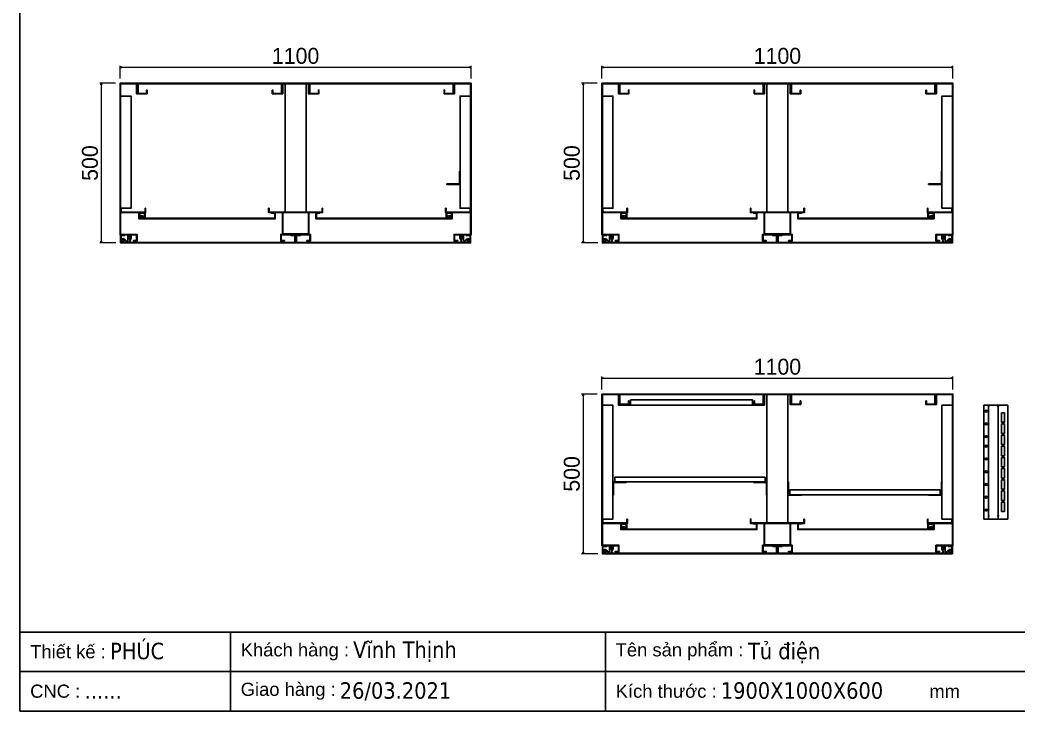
# Model space of a CAD drawing. Header units: millimetres. Extents: x 0 to 6126, y 0 to 4331.
# Drawn here: x 0 to 3129, y 0 to 2166 of the extents above; entities that cross this region are included whole.
import ezdxf
from ezdxf.enums import TextEntityAlignment as Align

# ---------------------------------------------------------------- set-up
doc = ezdxf.new("R2010")
doc.units = ezdxf.units.MM
for name, color, linetype in [('CNC', 7, 'Continuous'), ('DIM', 253, 'Continuous'), ('Ghi chu', 7, 'Continuous')]:
    doc.layers.add(name, color=color, linetype=linetype)
doc.styles.add('Arial', font='arial.ttf')
doc.styles.add('Tahoma (Input Text)', font='tahoma.ttf')
doc.dimstyles.new('CNC', dxfattribs={"dimtxt": 50, "dimasz": 5, "dimexe": 5, "dimexo": 15, "dimgap": 10, "dimtad": 1, "dimdec": 0, "dimtxsty": 'Standard', "dimblk": 'OPEN30', "dimcen": 10, "dimclrd": 5, "dimclre": 5, "dimclrt": 3, "dimazin": 3, "dimtfac": 1, "dimtdec": 0, "dimtmove": 0, "dimatfit": 3, "dimldrblk": 'ARCHTICK', "dimlwd": 9, "dimlwe": 9})

# ---------------------------------------------------------------- blocks, each defined once
blk = doc.blocks.new('HL011-1-4')
h = blk.add_hatch()
h.set_pattern_fill('ANSI31', color=2, scale=0.5, style=0)
h.paths.add_polyline_path([(2.5, 0), (8.5, 0), (8.5, 12), (2.5, 12)])
at = {"color": 1}
for p, q in [((7, 23.5), (0, 10)), ((0, 0), (0, 10)), ((11, 0), (0, 0)), ((7, 23.5), (26, 23.5)), ((11, 0), (11, 19.5)), ((11, 19.5), (17, 19.5)), ((17, 19.5), (21.2, 13.9))]:
    blk.add_line(p, q, dxfattribs=at)
at = {"color": 2}
blk.add_lwpolyline([(2.5, 0), (2.5, 12), (8.5, 12), (8.5, 0)], dxfattribs=at)
at = {"color": 1}
blk.add_lwpolyline([(5.7, 21), (3, 21), (3, 23.5), (7, 23.5)], dxfattribs=at)
blk.add_circle((26, 17.5), 3.5, dxfattribs=at)
blk.add_arc((26, 17.5), 6, 216.8699, 90, dxfattribs=at)
blk = doc.blocks.new('*D4')
at = {"color": 0, "linetype": 'ByBlock', "lineweight": -2}
for p, q in [((1824.7, 2017.3), (1829.7, 2018.6)), ((1829.7, 2015.9), (1824.7, 2017.3)), ((1824.7, 2017.3), (1829.7, 2017.3)), ((2919.7, 2018.6), (2924.7, 2017.3)), ((2924.7, 2017.3), (2919.7, 2015.9)), ((2924.7, 2017.3), (2919.7, 2017.3))]:
    blk.add_line(p, q, dxfattribs=at)
at = {"layer": 'Defpoints', "color": 0, "ltscale": 3, "transparency": 16777216}
for p in [(2924.7, 2017.3), (1824.7, 1967.2), (2924.7, 1967.2)]:
    blk.add_point(p, dxfattribs=at)
at = {"layer": 'DIM', "color": 5, "lineweight": 9, "ltscale": 3, "transparency": 16777216}
for p, q in [((1824.7, 1982.2), (1824.7, 2022.3)), ((1829.7, 2017.3), (2919.7, 2017.3)), ((2924.7, 1982.2), (2924.7, 2022.3))]:
    blk.add_line(p, q, dxfattribs=at)
at = {"layer": 'DIM', "color": 3, "ltscale": 3, "transparency": 16777216, "insert": (2374.7, 2052.8), "char_height": 50, "attachment_point": 5}
blk.add_mtext('1100', dxfattribs=at)
blk = doc.blocks.new('_ArchTick')
at = {"color": 0, "const_width": 0.15}
blk.add_lwpolyline([(-0.5, -0.5), (0.5, 0.5)], dxfattribs=at)
blk = doc.blocks.new('_Open30')
at = {"color": 0, "linetype": 'ByBlock', "lineweight": -2}
for p, q in [((-1, 0.27), (0, 0)), ((0, 0), (-1, -0.27)), ((0, 0), (-1, 0))]:
    blk.add_line(p, q, dxfattribs=at)
blk = doc.blocks.new('*D5')
at = {"color": 0, "linetype": 'ByBlock', "lineweight": -2}
for p, q in [((1764.4, 1962.2), (1765.8, 1967.2)), ((1765.8, 1967.2), (1767.1, 1962.2)), ((1765.8, 1967.2), (1765.8, 1962.2)), ((1765.8, 1467.2), (1764.4, 1472.2)), ((1767.1, 1472.2), (1765.8, 1467.2)), ((1765.8, 1467.2), (1765.8, 1472.2))]:
    blk.add_line(p, q, dxfattribs=at)
at = {"layer": 'Defpoints', "color": 0, "ltscale": 3, "transparency": 16777216}
for p in [(1824.7, 1967.2), (1765.8, 1467.2), (1826.2, 1467.2)]:
    blk.add_point(p, dxfattribs=at)
at = {"layer": 'DIM', "color": 5, "lineweight": 9, "ltscale": 3, "transparency": 16777216}
for p, q in [((1809.7, 1967.2), (1760.8, 1967.2)), ((1765.8, 1962.2), (1765.8, 1472.2)), ((1811.2, 1467.2), (1760.8, 1467.2))]:
    blk.add_line(p, q, dxfattribs=at)
at = {"layer": 'DIM', "color": 3, "ltscale": 3, "transparency": 16777216, "insert": (1730.2, 1717.2), "char_height": 50, "attachment_point": 5, "rotation": 90}
blk.add_mtext('500', dxfattribs=at)
blk = doc.blocks.new('HL036-1-2')
at = {"layer": 'Ghi chu', "color": 1}
for p, q in [((-3, 17.8), (-18.9, 17.8)), ((-18.9, 15.8), (-18.9, 17.8)), ((-12.1, 15.8), (-18.9, 15.8)), ((-16.4, 1), (-16.4, 14)), ((-15.6, 15), (-3.9, 17.7)), ((0, 0), (-15.4, 0)), ((-14.4, 3), (-14.4, 11.9)), ((0, 2), (-13.4, 2)), ((-13.1, 12.8), (-4.3, 9.8)), ((-6.2, 2), (-6.2, 0)), ((-1.2, 2), (-1.2, 0)), ((0, 0), (0, 2))]:
    blk.add_line(p, q, dxfattribs=at)
for radius in [4.1, 2.1]:
    blk.add_circle((-3, 13.7), radius, dxfattribs=at)
for centre, start, end in [((-15.4, 14), 102.9616, 180), ((-15.4, 1), 180, 270), ((-13.4, 11.9), 71.3254, 180), ((-13.4, 3), 180, 270)]:
    blk.add_arc(centre, 1, start, end, dxfattribs=at)
blk = doc.blocks.new('*D9')
at = {"color": 0, "linetype": 'ByBlock', "lineweight": -2}
for p, q in [((314.1, 2017.3), (319.1, 2018.6)), ((319.1, 2015.9), (314.1, 2017.3)), ((314.1, 2017.3), (319.1, 2017.3)), ((1409.1, 2018.6), (1414.1, 2017.3)), ((1414.1, 2017.3), (1409.1, 2015.9)), ((1414.1, 2017.3), (1409.1, 2017.3))]:
    blk.add_line(p, q, dxfattribs=at)
at = {"layer": 'Defpoints', "color": 0, "ltscale": 3, "transparency": 16777216}
for p in [(1414.1, 2017.3), (314.1, 1967.2), (1414.1, 1967.2)]:
    blk.add_point(p, dxfattribs=at)
at = {"layer": 'DIM', "color": 5, "lineweight": 9, "ltscale": 3, "transparency": 16777216}
for p, q in [((314.1, 1982.2), (314.1, 2022.3)), ((319.1, 2017.3), (1409.1, 2017.3)), ((1414.1, 1982.2), (1414.1, 2022.3))]:
    blk.add_line(p, q, dxfattribs=at)
at = {"layer": 'DIM', "color": 3, "ltscale": 3, "transparency": 16777216, "insert": (864.1, 2052.8), "char_height": 50, "attachment_point": 5}
blk.add_mtext('1100', dxfattribs=at)
blk = doc.blocks.new('*D10')
at = {"color": 0, "linetype": 'ByBlock', "lineweight": -2}
for p, q in [((253.8, 1962.2), (255.1, 1967.2)), ((255.1, 1967.2), (256.5, 1962.2)), ((255.1, 1967.2), (255.1, 1962.2)), ((255.1, 1467.2), (253.8, 1472.2)), ((256.5, 1472.2), (255.1, 1467.2)), ((255.1, 1467.2), (255.1, 1472.2))]:
    blk.add_line(p, q, dxfattribs=at)
at = {"layer": 'Defpoints', "color": 0, "ltscale": 3, "transparency": 16777216}
for p in [(314.1, 1967.2), (255.1, 1467.2), (315.6, 1467.2)]:
    blk.add_point(p, dxfattribs=at)
at = {"layer": 'DIM', "color": 5, "lineweight": 9, "ltscale": 3, "transparency": 16777216}
for p, q in [((299.1, 1967.2), (250.1, 1967.2)), ((255.1, 1962.2), (255.1, 1472.2)), ((300.6, 1467.2), (250.1, 1467.2))]:
    blk.add_line(p, q, dxfattribs=at)
at = {"layer": 'DIM', "color": 3, "ltscale": 3, "transparency": 16777216, "insert": (219.6, 1717.2), "char_height": 50, "attachment_point": 5, "rotation": 90}
blk.add_mtext('500', dxfattribs=at)
blk = doc.blocks.new('*D11')
at = {"color": 0, "linetype": 'ByBlock', "lineweight": -2}
for p, q in [((1824.7, 1043.2), (1829.7, 1044.5)), ((1829.7, 1041.9), (1824.7, 1043.2)), ((1824.7, 1043.2), (1829.7, 1043.2)), ((2919.7, 1044.5), (2924.7, 1043.2)), ((2924.7, 1043.2), (2919.7, 1041.9)), ((2924.7, 1043.2), (2919.7, 1043.2))]:
    blk.add_line(p, q, dxfattribs=at)
at = {"layer": 'Defpoints', "color": 0, "ltscale": 3, "transparency": 16777216}
for p in [(2924.7, 1043.2), (1824.7, 993.1), (2924.7, 993.1)]:
    blk.add_point(p, dxfattribs=at)
at = {"layer": 'DIM', "color": 5, "lineweight": 9, "ltscale": 3, "transparency": 16777216}
for p, q in [((1824.7, 1008.1), (1824.7, 1048.2)), ((1829.7, 1043.2), (2919.7, 1043.2)), ((2924.7, 1008.1), (2924.7, 1048.2))]:
    blk.add_line(p, q, dxfattribs=at)
at = {"layer": 'DIM', "color": 3, "ltscale": 3, "transparency": 16777216, "insert": (2374.7, 1078.7), "char_height": 50, "attachment_point": 5}
blk.add_mtext('1100', dxfattribs=at)
blk = doc.blocks.new('*D12')
at = {"color": 0, "linetype": 'ByBlock', "lineweight": -2}
for p, q in [((1764.4, 988.1), (1765.8, 993.1)), ((1765.8, 993.1), (1767.1, 988.1)), ((1765.8, 993.1), (1765.8, 988.1)), ((1765.8, 493.1), (1764.4, 498.1)), ((1767.1, 498.1), (1765.8, 493.1)), ((1765.8, 493.1), (1765.8, 498.1))]:
    blk.add_line(p, q, dxfattribs=at)
at = {"layer": 'Defpoints', "color": 0, "ltscale": 3, "transparency": 16777216}
for p in [(1824.7, 993.1), (1765.8, 493.1), (1826.2, 493.1)]:
    blk.add_point(p, dxfattribs=at)
at = {"layer": 'DIM', "color": 5, "lineweight": 9, "ltscale": 3, "transparency": 16777216}
for p, q in [((1809.7, 993.1), (1760.8, 993.1)), ((1765.8, 988.1), (1765.8, 498.1)), ((1811.2, 493.1), (1760.8, 493.1))]:
    blk.add_line(p, q, dxfattribs=at)
at = {"layer": 'DIM', "color": 3, "ltscale": 3, "transparency": 16777216, "insert": (1730.2, 743.1), "char_height": 50, "attachment_point": 5, "rotation": 90}
blk.add_mtext('500', dxfattribs=at)
blk = doc.blocks.new('khungtenAsean2')
at = {"color": 7}
for p, q in [((2970, -1980), (0, -1980)), ((320, -1980), (320, -2100)), ((890, -1980), (890, -2100)), ((2020, -2040), (0, -2040))]:
    blk.add_line(p, q, dxfattribs=at)
blk.add_lwpolyline([(0, 0), (2970, 0), (2970, -2100), (0, -2100)], close=True, dxfattribs=at)
at = {"color": 2, "char_height": 20, "width": 917.634, "attachment_point": 4, "style": 'Arial'}
for s, insert in [('  Thiết kế :', (0, -2010)), ('  Khách hàng :', (320, -2010)), ('  Tên sản phẩm :', (890, -2010)), ('  CNC :', (0, -2070)), ('  Giao hàng :', (320, -2070)), ('  Kích thước :', (890, -2070)), ('mm', (1382.3, -2070))]:
    blk.add_mtext(s, dxfattribs=dict(at, insert=insert))
at = {"color": 1, "style": 'Tahoma (Input Text)', "flags": 8}
for tag, p in [('#01', (137.1, -2021.3)), ('#03', (506.6, -2019.3)), ('#05', (1106.6, -2021.3)), ('#07', (1834.7, -2021.3)), ('#09', (2146.7, -2021.3)), ('#02', (98.5, -2081.3)), ('#04', (486.1, -2081.3)), ('#06', (1065.3, -2081.3)), ('#08', (1817.4, -2081.3)), ('#10', (2146.7, -2081.3))]:
    blk.add_attdef(tag, p, '', height=25, dxfattribs=at)
blk.add_attdef('#11', text='', height=25, dxfattribs=at).set_placement((2915, -2067.3), align=Align.CENTER)
blk = doc.blocks.new('f3daunguoc')
at = {"layer": 'CNC', "color": 2, "lineweight": -3}
blk.add_circle((0, 0), 1.5, dxfattribs=at)
blk = doc.blocks.new('f2dauxuoi')
at = {"layer": 'CNC', "color": 2, "lineweight": -3}
blk.add_circle((0, 0), 1, dxfattribs=at)

msp = doc.modelspace()

# ---------------------------------------------------------------- linework, layer by layer
at = {"color": 7}
for p, q in [((3022, 958.1), (3097, 958.1)), ((3022, 601.6), (3022, 958.1)), ((3037, 601.6), (3037, 958.1)), ((3067, 601.6), (3067, 958.1)), ((3097, 958.1), (3097, 601.6)), ((3097, 601.6), (3022, 601.6))]:
    msp.add_line(p, q, dxfattribs=at)
for points in [[(355.6, 1472.7), (367.1, 1472.7), (367.1, 1493.7), (315.6, 1493.7), (315.6, 1965.7), (365.6, 1965.7), (365.6, 1934.2), (398.6, 1934.2), (398.6, 1945.7), (397.1, 1945.7), (397.1, 1935.7), (367.1, 1935.7), (367.1, 1967.2), (314.1, 1967.2), (314.1, 1492.2), (365.6, 1492.2), (365.6, 1474.2), (355.6, 1474.2)], [(1372.6, 1472.7), (1361.1, 1472.7), (1361.1, 1493.7), (1412.6, 1493.7), (1412.6, 1965.7), (1362.6, 1965.7), (1362.6, 1934.2), (1329.6, 1934.2), (1329.6, 1945.7), (1331.1, 1945.7), (1331.1, 1935.7), (1361.1, 1935.7), (1361.1, 1967.2), (1414.1, 1967.2), (1414.1, 1492.2), (1362.6, 1492.2), (1362.6, 1474.2), (1372.6, 1474.2)], [(1866.2, 1472.7), (1877.7, 1472.7), (1877.7, 1493.7), (1826.2, 1493.7), (1826.2, 1965.7), (1876.2, 1965.7), (1876.2, 1934.2), (1909.2, 1934.2), (1909.2, 1945.7), (1907.7, 1945.7), (1907.7, 1935.7), (1877.7, 1935.7), (1877.7, 1967.2), (1824.7, 1967.2), (1824.7, 1492.2), (1876.2, 1492.2), (1876.2, 1474.2), (1866.2, 1474.2)], [(2883.2, 1472.7), (2871.7, 1472.7), (2871.7, 1493.7), (2923.2, 1493.7), (2923.2, 1965.7), (2873.2, 1965.7), (2873.2, 1934.2), (2840.2, 1934.2), (2840.2, 1945.7), (2841.7, 1945.7), (2841.7, 1935.7), (2871.7, 1935.7), (2871.7, 1967.2), (2924.7, 1967.2), (2924.7, 1492.2), (2873.2, 1492.2), (2873.2, 1474.2), (2883.2, 1474.2)], [(329.1, 1489.7), (317.1, 1489.7), (317.1, 1468.7), (861.6, 1468.7), (861.6, 1489.7), (849.6, 1489.7), (849.6, 1491.2), (863.1, 1491.2), (863.1, 1467.2), (315.6, 1467.2), (315.6, 1491.2), (329.1, 1491.2)], [(1399.1, 1489.7), (1411.1, 1489.7), (1411.1, 1468.7), (866.6, 1468.7), (866.6, 1489.7), (878.6, 1489.7), (878.6, 1491.2), (865.1, 1491.2), (865.1, 1467.2), (1412.6, 1467.2), (1412.6, 1491.2), (1399.1, 1491.2)], [(1839.7, 1489.7), (1827.7, 1489.7), (1827.7, 1468.7), (2372.2, 1468.7), (2372.2, 1489.7), (2360.2, 1489.7), (2360.2, 1491.2), (2373.7, 1491.2), (2373.7, 1467.2), (1826.2, 1467.2), (1826.2, 1491.2), (1839.7, 1491.2)], [(2909.7, 1489.7), (2921.7, 1489.7), (2921.7, 1468.7), (2377.2, 1468.7), (2377.2, 1489.7), (2389.2, 1489.7), (2389.2, 1491.2), (2375.7, 1491.2), (2375.7, 1467.2), (2923.2, 1467.2), (2923.2, 1491.2), (2909.7, 1491.2)], [(1866.2, 498.6), (1877.7, 498.6), (1877.7, 519.6), (1826.2, 519.6), (1826.2, 991.6), (1876.2, 991.6), (1876.2, 960.1), (1909.2, 960.1), (1909.2, 971.6), (1907.7, 971.6), (1907.7, 961.6), (1877.7, 961.6), (1877.7, 993.1), (1824.7, 993.1), (1824.7, 518.1), (1876.2, 518.1), (1876.2, 500.1), (1866.2, 500.1)], [(2883.2, 498.6), (2871.7, 498.6), (2871.7, 519.6), (2923.2, 519.6), (2923.2, 991.6), (2873.2, 991.6), (2873.2, 960.1), (2840.2, 960.1), (2840.2, 971.6), (2841.7, 971.6), (2841.7, 961.6), (2871.7, 961.6), (2871.7, 993.1), (2924.7, 993.1), (2924.7, 518.1), (2873.2, 518.1), (2873.2, 500.1), (2883.2, 500.1)], [(1839.7, 515.6), (1827.7, 515.6), (1827.7, 494.6), (2372.2, 494.6), (2372.2, 515.6), (2360.2, 515.6), (2360.2, 517.1), (2373.7, 517.1), (2373.7, 493.1), (1826.2, 493.1), (1826.2, 517.1), (1839.7, 517.1)], [(2909.7, 515.6), (2921.7, 515.6), (2921.7, 494.6), (2377.2, 494.6), (2377.2, 515.6), (2389.2, 515.6), (2389.2, 517.1), (2375.7, 517.1), (2375.7, 493.1), (2923.2, 493.1), (2923.2, 517.1), (2909.7, 517.1)]]:
    msp.add_lwpolyline(points, close=True, dxfattribs=at)
at = {"color": 7, "ltscale": 0.5}
for points in [[(368.6, 1936.7), (368.6, 1967.2), (821.2, 1967.2), (821.2, 1936.7), (819.7, 1936.7), (819.7, 1965.7), (370.1, 1965.7), (370.1, 1936.7)], [(1359.6, 1936.7), (1359.6, 1967.2), (907, 1967.2), (907, 1936.7), (908.5, 1936.7), (908.5, 1965.7), (1358.1, 1965.7), (1358.1, 1936.7)], [(1879.2, 1936.7), (1879.2, 1967.2), (2331.8, 1967.2), (2331.8, 1936.7), (2330.3, 1936.7), (2330.3, 1965.7), (1880.7, 1965.7), (1880.7, 1936.7)], [(2870.2, 1936.7), (2870.2, 1967.2), (2417.7, 1967.2), (2417.7, 1936.7), (2419.2, 1936.7), (2419.2, 1965.7), (2868.7, 1965.7), (2868.7, 1936.7)], [(899.1, 1472.7), (910.6, 1472.7), (910.6, 1493.7), (817.6, 1493.7), (817.6, 1472.7), (829.1, 1472.7), (829.1, 1474.2), (819.1, 1474.2), (819.1, 1492.2), (909.1, 1492.2), (909.1, 1474.2), (899.1, 1474.2)], [(2409.7, 1472.7), (2421.2, 1472.7), (2421.2, 1493.7), (2328.2, 1493.7), (2328.2, 1472.7), (2339.7, 1472.7), (2339.7, 1474.2), (2329.7, 1474.2), (2329.7, 1492.2), (2419.7, 1492.2), (2419.7, 1474.2), (2409.7, 1474.2)], [(1879.2, 962.6), (1879.2, 993.1), (2331.8, 993.1), (2331.8, 962.6), (2330.3, 962.6), (2330.3, 991.6), (1880.7, 991.6), (1880.7, 962.6)], [(2870.2, 962.6), (2870.2, 993.1), (2417.7, 993.1), (2417.7, 962.6), (2419.2, 962.6), (2419.2, 991.6), (2868.7, 991.6), (2868.7, 962.6)], [(2409.7, 498.6), (2421.2, 498.6), (2421.2, 519.6), (2328.2, 519.6), (2328.2, 498.6), (2339.7, 498.6), (2339.7, 500.1), (2329.7, 500.1), (2329.7, 518.1), (2419.7, 518.1), (2419.7, 500.1), (2409.7, 500.1)]]:
    msp.add_lwpolyline(points, close=True, dxfattribs=at)
at = {"color": 7, "ltscale": 3}
for points in [[(791.1, 1934.2), (791.1, 1934.2), (791.1, 1945.7), (792.6, 1945.7), (792.6, 1935.7), (822.6, 1935.7), (822.6, 1967.2), (905.6, 1967.2), (905.6, 1935.7), (935.6, 1935.7), (935.6, 1945.7), (937.1, 1945.7), (937.1, 1934.2), (937.1, 1934.2), (904.1, 1934.2), (904.1, 1965.7), (824.1, 1965.7), (824.1, 1934.2)], [(2301.7, 1934.2), (2301.7, 1934.2), (2301.7, 1945.7), (2303.2, 1945.7), (2303.2, 1935.7), (2333.2, 1935.7), (2333.2, 1967.2), (2416.2, 1967.2), (2416.2, 1935.7), (2446.2, 1935.7), (2446.2, 1945.7), (2447.7, 1945.7), (2447.7, 1934.2), (2447.7, 1934.2), (2414.7, 1934.2), (2414.7, 1965.7), (2334.7, 1965.7), (2334.7, 1934.2)], [(2301.7, 960.1), (2301.7, 960.1), (2301.7, 971.6), (2303.2, 971.6), (2303.2, 961.6), (2333.2, 961.6), (2333.2, 993.1), (2416.2, 993.1), (2416.2, 961.6), (2446.2, 961.6), (2446.2, 971.6), (2447.7, 971.6), (2447.7, 960.1), (2447.7, 960.1), (2414.7, 960.1), (2414.7, 991.6), (2334.7, 991.6), (2334.7, 960.1)]]:
    msp.add_lwpolyline(points, close=True, dxfattribs=at)
at = {"color": 252, "ltscale": 0.5}
for points in [[(831.1, 1965.7), (897.1, 1965.7), (897.1, 1563.7), (831.1, 1563.7)], [(2341.7, 1965.7), (2407.7, 1965.7), (2407.7, 1563.7), (2341.7, 1563.7)], [(315.6, 1575.7), (348.6, 1575.7), (348.6, 1927.2), (315.6, 1927.2)], [(1412.6, 1575.7), (1379.6, 1575.7), (1379.6, 1927.2), (1412.6, 1927.2)], [(1826.2, 1575.7), (1859.2, 1575.7), (1859.2, 1927.2), (1826.2, 1927.2)], [(2923.2, 1575.7), (2890.2, 1575.7), (2890.2, 1927.2), (2923.2, 1927.2)], [(1378.1, 1691.9), (1378.1, 1651.9), (1338.1, 1651.9), (1338.1, 1650.4), (1379.6, 1650.4), (1379.6, 1691.9)], [(2888.7, 1691.9), (2888.7, 1651.9), (2848.7, 1651.9), (2848.7, 1650.4), (2890.2, 1650.4), (2890.2, 1691.9)], [(2341.7, 991.6), (2407.7, 991.6), (2407.7, 589.6), (2341.7, 589.6)], [(1826.2, 601.6), (1859.2, 601.6), (1859.2, 958.1), (1826.2, 958.1)], [(2923.2, 601.6), (2890.2, 601.6), (2890.2, 958.1), (2923.2, 958.1)], [(1860.7, 676.3), (1860.7, 716.3), (1900.7, 716.3), (1900.7, 717.8), (1859.2, 717.8), (1859.2, 676.3)], [(2340.2, 676.3), (2340.2, 716.3), (2300.2, 716.3), (2300.2, 717.8), (2341.7, 717.8), (2341.7, 676.3)], [(2409.2, 717.8), (2409.2, 677.8), (2449.2, 677.8), (2449.2, 676.3), (2407.7, 676.3), (2407.7, 717.8)], [(2888.7, 717.8), (2888.7, 677.8), (2848.7, 677.8), (2848.7, 676.3), (2890.2, 676.3), (2890.2, 717.8)]]:
    msp.add_lwpolyline(points, close=True, dxfattribs=at)
at = {"color": 3, "ltscale": 0.5}
for points in [[(393.6, 1575.7), (393.6, 1562.2), (315.6, 1562.2), (315.6, 1575.7), (317.1, 1575.7), (317.1, 1563.7), (392.1, 1563.7), (392.1, 1575.7)], [(948.6, 1575.7), (948.6, 1562.2), (779.6, 1562.2), (779.6, 1575.7), (781.1, 1575.7), (781.1, 1563.7), (947.1, 1563.7), (947.1, 1575.7)], [(1334.6, 1575.7), (1334.6, 1562.2), (1412.6, 1562.2), (1412.6, 1575.7), (1411.1, 1575.7), (1411.1, 1563.7), (1336.1, 1563.7), (1336.1, 1575.7)], [(1904.2, 1575.7), (1904.2, 1562.2), (1826.2, 1562.2), (1826.2, 1575.7), (1827.7, 1575.7), (1827.7, 1563.7), (1902.7, 1563.7), (1902.7, 1575.7)], [(2459.2, 1575.7), (2459.2, 1562.2), (2290.2, 1562.2), (2290.2, 1575.7), (2291.7, 1575.7), (2291.7, 1563.7), (2457.7, 1563.7), (2457.7, 1575.7)], [(2845.2, 1575.7), (2845.2, 1562.2), (2923.2, 1562.2), (2923.2, 1575.7), (2921.7, 1575.7), (2921.7, 1563.7), (2846.7, 1563.7), (2846.7, 1575.7)], [(1904.2, 601.6), (1904.2, 588.1), (1826.2, 588.1), (1826.2, 601.6), (1827.7, 601.6), (1827.7, 589.6), (1902.7, 589.6), (1902.7, 601.6)], [(2459.2, 601.6), (2459.2, 588.1), (2290.2, 588.1), (2290.2, 601.6), (2291.7, 601.6), (2291.7, 589.6), (2457.7, 589.6), (2457.7, 601.6)], [(2845.2, 601.6), (2845.2, 588.1), (2923.2, 588.1), (2923.2, 601.6), (2921.7, 601.6), (2921.7, 589.6), (2846.7, 589.6), (2846.7, 601.6)]]:
    msp.add_lwpolyline(points, close=True, dxfattribs=at)
at = {"color": 6, "ltscale": 0.5}
for points in [[(788.6, 1561.9), (800.1, 1561.9), (800.1, 1542.9), (373.1, 1542.9), (373.1, 1561.9), (384.6, 1561.9), (384.6, 1560.4), (374.6, 1560.4), (374.6, 1544.4), (798.6, 1544.4), (798.6, 1560.4), (788.6, 1560.4)], [(939.6, 1561.9), (928.1, 1561.9), (928.1, 1542.9), (1355.1, 1542.9), (1355.1, 1561.9), (1343.6, 1561.9), (1343.6, 1560.4), (1353.6, 1560.4), (1353.6, 1544.4), (929.6, 1544.4), (929.6, 1560.4), (939.6, 1560.4)], [(2299.2, 1561.9), (2310.7, 1561.9), (2310.7, 1542.9), (1883.7, 1542.9), (1883.7, 1561.9), (1895.2, 1561.9), (1895.2, 1560.4), (1885.2, 1560.4), (1885.2, 1544.4), (2309.2, 1544.4), (2309.2, 1560.4), (2299.2, 1560.4)], [(2450.2, 1561.9), (2438.7, 1561.9), (2438.7, 1542.9), (2865.7, 1542.9), (2865.7, 1561.9), (2854.2, 1561.9), (2854.2, 1560.4), (2864.2, 1560.4), (2864.2, 1544.4), (2440.2, 1544.4), (2440.2, 1560.4), (2450.2, 1560.4)], [(2299.2, 587.8), (2310.7, 587.8), (2310.7, 568.8), (1883.7, 568.8), (1883.7, 587.8), (1895.2, 587.8), (1895.2, 586.3), (1885.2, 586.3), (1885.2, 570.3), (2309.2, 570.3), (2309.2, 586.3), (2299.2, 586.3)], [(2450.2, 587.8), (2438.7, 587.8), (2438.7, 568.8), (2865.7, 568.8), (2865.7, 587.8), (2854.2, 587.8), (2854.2, 586.3), (2864.2, 586.3), (2864.2, 570.3), (2440.2, 570.3), (2440.2, 586.3), (2450.2, 586.3)]]:
    msp.add_lwpolyline(points, close=True, dxfattribs=at)
at = {"color": 8}
for points in [[(904.1, 1562.2), (904.1, 1495.2), (824.1, 1495.2), (824.1, 1562.2), (822.6, 1562.2), (822.6, 1493.7), (905.6, 1493.7), (905.6, 1562.2)], [(2414.7, 1562.2), (2414.7, 1495.2), (2334.7, 1495.2), (2334.7, 1562.2), (2333.2, 1562.2), (2333.2, 1493.7), (2416.2, 1493.7), (2416.2, 1562.2)], [(1864.7, 732.8), (2336.2, 732.8), (2336.2, 717.8), (1864.7, 717.8)], [(2884.7, 677.8), (2413.2, 677.8), (2413.2, 692.8), (2884.7, 692.8)], [(2414.7, 588.1), (2414.7, 521.1), (2334.7, 521.1), (2334.7, 588.1), (2333.2, 588.1), (2333.2, 519.6), (2416.2, 519.6), (2416.2, 588.1)]]:
    msp.add_lwpolyline(points, close=True, dxfattribs=at)
msp.add_lwpolyline([(2296.7, 960.1), (2334.7, 960.1), (2334.7, 958.6), (1876.2, 958.6), (1876.2, 960.1), (1914.2, 960.1), (1914.2, 975.1), (2296.7, 975.1), (2296.7, 960.1)], dxfattribs=at)
at = {"color": 2}
for points in [[(3077.5, 934.9), (3086.5, 934.9), (3086.5, 904.9), (3077.5, 904.9)], [(3077.5, 899.9), (3086.5, 899.9), (3086.5, 869.9), (3077.5, 869.9)], [(3077.5, 864.9), (3086.5, 864.9), (3086.5, 834.9), (3077.5, 834.9)], [(3077.5, 829.9), (3086.5, 829.9), (3086.5, 799.9), (3077.5, 799.9)], [(3077.5, 794.9), (3086.5, 794.9), (3086.5, 764.9), (3077.5, 764.9)], [(3077.5, 759.9), (3086.5, 759.9), (3086.5, 729.9), (3077.5, 729.9)], [(3077.5, 724.9), (3086.5, 724.9), (3086.5, 694.9), (3077.5, 694.9)], [(3077.5, 689.9), (3086.5, 689.9), (3086.5, 659.9), (3077.5, 659.9)], [(3077.5, 654.9), (3086.5, 654.9), (3086.5, 624.9), (3077.5, 624.9)]]:
    msp.add_lwpolyline(points, close=True, dxfattribs=at)
for centre in [(3029.5, 939.9), (3029.5, 899.9), (3029.5, 859.9), (3029.5, 829.9), (3029.5, 789.9), (3029.5, 749.9), (3029.5, 709.9), (3029.5, 669.9), (3029.5, 629.9)]:
    msp.add_circle(centre, 3, dxfattribs=at)

# ---------------------------------------------------------------- block references
at = {"color": 7}
ref = msp.add_blockref('khungtenAsean2', (0, 4331.3), dxfattribs=dict(at, xscale=2.0625, yscale=2.0625, zscale=2.0625))
ref.add_attrib('#06', '1900X1000X600', (2197.2, 38.6), dxfattribs={"color": 1, "height": 51.562, "style": 'Tahoma (Input Text)'})
ref.add_attrib('#05', 'Tủ điện', (2282.4, 162.4), dxfattribs={"color": 1, "height": 51.56, "style": 'Tahoma (Input Text)'})
ref.add_attrib('#04', '26/03.2021', (1002.6, 38.6), dxfattribs={"color": 1, "height": 51.56, "style": 'Tahoma (Input Text)'})
ref.add_attrib('#03', 'Vĩnh Thịnh', (1044.8, 166.4), dxfattribs={"color": 1, "height": 51.56, "style": 'Tahoma (Input Text)'})
ref.add_attrib('#02', '......', (203.1, 38.6), dxfattribs={"color": 1, "height": 51.56, "style": 'Tahoma (Input Text)'})
ref.add_attrib('#01', 'PHÚC', (282.7, 162.4), dxfattribs={"color": 1, "height": 51.56, "style": 'Tahoma (Input Text)'})
at = {"color": 7, "rotation": 180}
for name, p in [('HL036-1-2', (375.7, 1562.2)), ('HL036-1-2', (1886.3, 1562.2)), ('HL011-1-4', (349.1, 1492.2)), ('HL011-1-4', (1859.7, 1492.2)), ('HL036-1-2', (1886.3, 588.1)), ('HL011-1-4', (1859.7, 518.1))]:
    msp.add_blockref(name, p, dxfattribs=at)
at = {"color": 7, "xscale": -1, "rotation": 180}
for name, p in [('HL036-1-2', (1352.5, 1562.2)), ('HL036-1-2', (2863.1, 1562.2)), ('HL011-1-4', (1379.1, 1492.2)), ('HL011-1-4', (2889.7, 1492.2)), ('HL036-1-2', (2863.1, 588.1)), ('HL011-1-4', (2889.7, 518.1))]:
    msp.add_blockref(name, p, dxfattribs=at)
at = {"lineweight": -3, "xscale": -1}
msp.add_blockref('f2dauxuoi', (3037, 954.6), dxfattribs=at)
at = {"lineweight": -3}
for name, p, rotation in [('f3daunguoc', (3067, 954.6), 270), ('f2dauxuoi', (3037, 611.6), 180)]:
    msp.add_blockref(name, p, dxfattribs=dict(at, rotation=rotation))
at = {"lineweight": -3, "xscale": -1, "rotation": 270}
msp.add_blockref('f3daunguoc', (3067, 611.6), dxfattribs=at)

# ---------------------------------------------------------------- dimensions: what is measured, and where the dimension line sits
at = {"layer": 'DIM', "color": 7, "ltscale": 3}
for base, p1, p2, picture, middle in [((1414.1, 2017.3), (314.1, 1967.2), (1414.1, 1967.2), '*D9', (864.1, 2052.8)), ((2924.7, 2017.3), (1824.7, 1967.2), (2924.7, 1967.2), '*D4', (2374.7, 2052.8)), ((2924.7, 1043.2), (1824.7, 993.1), (2924.7, 993.1), '*D11', (2374.7, 1078.7))]:
    dim = msp.add_linear_dim(base=base, p1=p1, p2=p2, dimstyle='CNC', dxfattribs=at)
    dim.commit()
    dim.dimension.update_dxf_attribs({"geometry": picture, "text_midpoint": middle})
for base, p1, p2, picture, middle in [((255.1, 1467.2), (314.1, 1967.2), (315.6, 1467.2), '*D10', (219.6, 1717.2)), ((1765.8, 1467.2), (1824.7, 1967.2), (1826.2, 1467.2), '*D5', (1730.2, 1717.2)), ((1765.8, 493.1), (1824.7, 993.1), (1826.2, 493.1), '*D12', (1730.2, 743.1))]:
    dim = msp.add_linear_dim(base=base, p1=p1, p2=p2, angle=90, dimstyle='CNC', dxfattribs=at)
    dim.commit()
    dim.dimension.update_dxf_attribs({"geometry": picture, "text_midpoint": middle})

doc.saveas('drawing.dxf')
